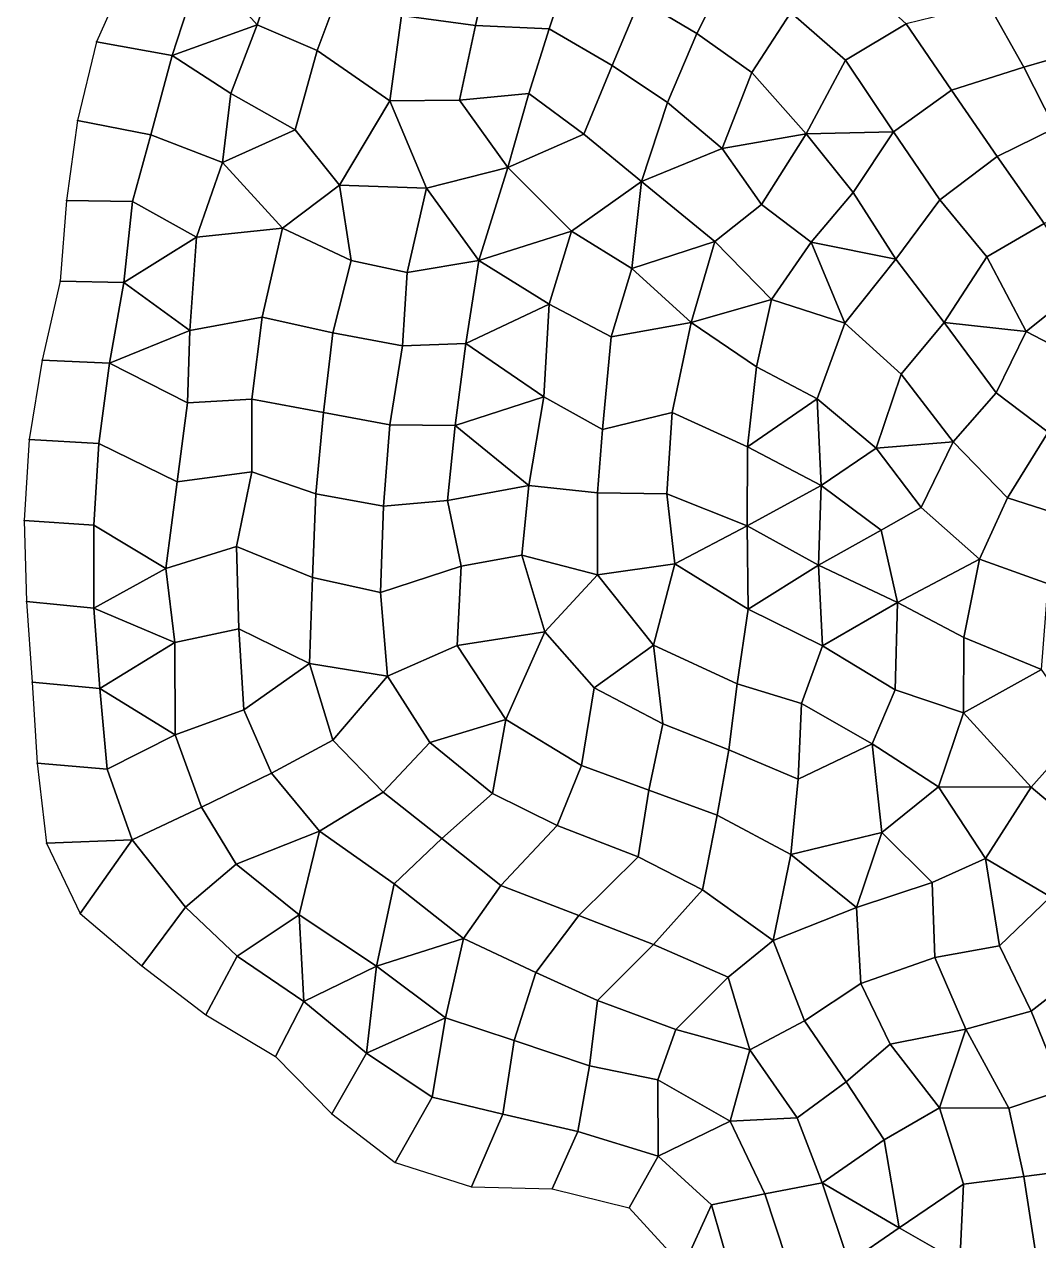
# Model space of a CAD drawing. Extents: x 727294 to 731543, y 8575035 to 8579824.
# Drawn here: x 728667.7 to 728917.9, y 8577333.9 to 8577634.1 of the extents above; entities that cross this region are included whole.
import ezdxf

# ---------------------------------------------------------------- set-up
doc = ezdxf.new("R2010")
doc.units = 0
for name, color, linetype in [('MESH_BOUND', 25, 'CONTINUOUS'), ('MESH_ELEMS', 250, 'CONTINUOUS'), ('MESH_NODES', 18, 'CONTINUOUS')]:
    doc.layers.add(name, color=color, linetype=linetype)

msp = doc.modelspace()

# ---------------------------------------------------------------- linework, layer by layer
at = {"layer": 'MESH_BOUND', "color": 25}
for points in [[(728693.66, 8577648.07, 38.17), (728685.53, 8577629.79, 38.17)], [(728685.53, 8577629.79, 38.17), (728680.86, 8577610.39, 38.17)], [(728680.86, 8577610.39, 38.17), (728678.07, 8577590.63, 38.17)], [(728678.07, 8577590.63, 38.17), (728676.51, 8577570.69, 38.17)], [(728676.51, 8577570.69, 38.17), (728672.12, 8577551.25, 38.17)], [(728672.12, 8577551.25, 38.17), (728668.89, 8577531.63, 38.17)], [(728668.89, 8577531.63, 38.17), (728667.7, 8577511.67, 38.17)], [(728667.7, 8577511.67, 38.17), (728668.26, 8577491.68, 38.17)], [(728668.26, 8577491.68, 38.17), (728669.63, 8577471.74, 38.17)], [(728669.63, 8577471.74, 38.17), (728670.87, 8577451.78, 38.17)], [(728670.87, 8577451.78, 38.17), (728673.14, 8577432.03, 38.17)], [(728673.14, 8577432.03, 38.17), (728681.47, 8577414.65, 38.17)], [(728681.47, 8577414.65, 38.17), (728696.73, 8577401.73, 38.17)], [(728696.73, 8577401.73, 38.17), (728712.51, 8577389.6, 38.17)], [(728712.51, 8577389.6, 38.17), (728729.68, 8577379.34, 38.17)], [(728729.68, 8577379.34, 38.17), (728743.55, 8577365.2, 38.17)], [(728743.55, 8577365.2, 38.17), (728759.17, 8577353.21, 38.17)], [(728759.17, 8577353.21, 38.17), (728777.99, 8577347.16, 38.17)], [(728777.99, 8577347.16, 38.17), (728797.95, 8577346.66, 38.17)], [(728797.95, 8577346.66, 38.17), (728816.94, 8577342.04, 38.17)], [(728816.94, 8577342.04, 38.17), (728830.24, 8577327.45, 38.17)]]:
    msp.add_polyline3d(points, dxfattribs=at)
at = {"layer": 'MESH_ELEMS', "color": 179}
for points in [[(728819.55, 8577640.25, 35.49), (728833.61, 8577631.83, 35.52), (728842.37, 8577649.21, 35.6), (728823.39, 8577660.23, 35.54)], [(728779, 8577633.82, 35.47), (728782.83, 8577650.99, 35.48), (728766.99, 8577654.99, 38.17), (728760.76, 8577636.29, 38.17)], [(728731.56, 8577653.36, 38.17), (728711.56, 8577649.21, 38.17), (728725.12, 8577633.98, 38.17), (728731.56, 8577653.36, 38.17)], [(728725.12, 8577633.98, 38.17), (728739.91, 8577627.62, 38.17), (728746.12, 8577644.16, 38.17), (728731.56, 8577653.36, 38.17)], [(728797.17, 8577632.99, 35.47), (728803.22, 8577651.26, 35.48), (728782.83, 8577650.99, 35.48), (728779, 8577633.82, 35.47)], [(728797.17, 8577632.99, 35.47), (728812.69, 8577623.98, 35.47), (728819.55, 8577640.25, 35.49), (728803.22, 8577651.26, 35.48)], [(728704.2, 8577626.43, 38.17), (728711.56, 8577649.21, 38.17), (728693.66, 8577648.07, 38.17), (728685.53, 8577629.79, 38.17)], [(728711.56, 8577649.21, 38.17), (728704.2, 8577626.43, 38.17), (728725.12, 8577633.98, 38.17), (728711.56, 8577649.21, 38.17)], [(728856.8, 8577637, 35.64), (728842.37, 8577649.21, 35.6), (728833.61, 8577631.83, 35.52), (728847.16, 8577622.24, 35.58)], [(728870.26, 8577625.28, 35.67), (728885.24, 8577634.22, 35.67), (728868.81, 8577649.18, 35.66), (728856.8, 8577637, 35.64)], [(728739.91, 8577627.62, 38.17), (728757.85, 8577615.26, 35.7), (728760.76, 8577636.29, 38.17), (728746.12, 8577644.16, 38.17)], [(728923.09, 8577644.12, 35.6), (728905.47, 8577639.16, 35.66), (728914.3, 8577623.54, 35.64), (728931.33, 8577628.43, 35.52)], [(728833.61, 8577631.83, 35.52), (728819.55, 8577640.25, 35.49), (728812.69, 8577623.98, 35.47), (728826.39, 8577614.79, 35.46)], [(728896.44, 8577617.87, 35.66), (728914.3, 8577623.54, 35.64), (728905.47, 8577639.16, 35.66), (728885.24, 8577634.22, 35.67)], [(728775.06, 8577615.38, 35.46), (728779, 8577633.82, 35.47), (728760.76, 8577636.29, 38.17), (728757.85, 8577615.26, 35.7)], [(728870.26, 8577625.28, 35.67), (728856.8, 8577637, 35.64), (728847.16, 8577622.24, 35.58), (728860.55, 8577607.07, 35.66)], [(728725.12, 8577633.98, 38.17), (728704.2, 8577626.43, 38.17), (728718.62, 8577617.06, 38.17), (728725.12, 8577633.98, 38.17)], [(728739.91, 8577627.62, 38.17), (728725.12, 8577633.98, 38.17), (728718.62, 8577617.06, 38.17), (728734.49, 8577608.07, 38.17)], [(728779, 8577633.82, 35.47), (728775.06, 8577615.38, 35.46), (728792.15, 8577617.02, 35.46), (728797.17, 8577632.99, 35.47)], [(728812.69, 8577623.98, 35.47), (728797.17, 8577632.99, 35.47), (728792.15, 8577617.02, 35.46), (728805.71, 8577606.97, 35.47)], [(728870.26, 8577625.28, 35.67), (728882.16, 8577607.55, 35.66), (728896.44, 8577617.87, 35.66), (728885.24, 8577634.22, 35.67)], [(728698.88, 8577606.83, 38.17), (728704.2, 8577626.43, 38.17), (728685.53, 8577629.79, 38.17), (728680.86, 8577610.39, 38.17)], [(728826.39, 8577614.79, 35.46), (728839.87, 8577603.47, 35.42), (728847.16, 8577622.24, 35.58), (728833.61, 8577631.83, 35.52)], [(728757.85, 8577615.26, 35.7), (728739.91, 8577627.62, 38.17), (728734.49, 8577608.07, 38.17), (728745.43, 8577594.42, 37.2)], [(728921.94, 8577608.5, 35.5), (728942.05, 8577611.85, 35.52), (728931.33, 8577628.43, 35.52), (728914.3, 8577623.54, 35.64)], [(728718.62, 8577617.06, 38.17), (728704.2, 8577626.43, 38.17), (728698.88, 8577606.83, 38.17), (728716.58, 8577599.99, 38.17)], [(728826.39, 8577614.79, 35.46), (728812.69, 8577623.98, 35.47), (728805.71, 8577606.97, 35.47), (728819.97, 8577595.34, 35.47)], [(728860.55, 8577607.07, 35.66), (728882.16, 8577607.55, 35.66), (728870.26, 8577625.28, 35.67), (728860.55, 8577607.07, 35.66)], [(728847.16, 8577622.24, 35.58), (728839.87, 8577603.47, 35.42), (728860.55, 8577607.07, 35.66), (728847.16, 8577622.24, 35.58)], [(728907.69, 8577601.51, 35.47), (728921.94, 8577608.5, 35.5), (728914.3, 8577623.54, 35.64), (728896.44, 8577617.87, 35.66)], [(728907.69, 8577601.51, 35.47), (728896.44, 8577617.87, 35.66), (728882.16, 8577607.55, 35.66), (728893.6, 8577590.76, 35.46)], [(728734.49, 8577608.07, 38.17), (728718.62, 8577617.06, 38.17), (728716.58, 8577599.99, 38.17), (728734.49, 8577608.07, 38.17)], [(728745.43, 8577594.42, 37.2), (728766.95, 8577593.63, 35.44), (728757.85, 8577615.26, 35.7), (728745.43, 8577594.42, 37.2)], [(728775.06, 8577615.38, 35.46), (728757.85, 8577615.26, 35.7), (728766.95, 8577593.63, 35.44), (728787, 8577598.75, 35.46)], [(728775.06, 8577615.38, 35.46), (728787, 8577598.75, 35.46), (728792.15, 8577617.02, 35.46), (728775.06, 8577615.38, 35.46)], [(728792.15, 8577617.02, 35.46), (728787, 8577598.75, 35.46), (728805.71, 8577606.97, 35.47), (728792.15, 8577617.02, 35.46)], [(728826.39, 8577614.79, 35.46), (728819.97, 8577595.34, 35.47), (728839.87, 8577603.47, 35.42), (728826.39, 8577614.79, 35.46)], [(728694.4, 8577590.36, 38.17), (728698.88, 8577606.83, 38.17), (728680.86, 8577610.39, 38.17), (728678.07, 8577590.63, 38.17)], [(728716.58, 8577599.99, 38.17), (728698.88, 8577606.83, 38.17), (728694.4, 8577590.36, 38.17), (728710.17, 8577581.61, 38.17)], [(728731.43, 8577583.76, 38.17), (728745.43, 8577594.42, 37.2), (728734.49, 8577608.07, 38.17), (728716.58, 8577599.99, 38.17)], [(728802.72, 8577583.03, 35.47), (728819.97, 8577595.34, 35.47), (728805.71, 8577606.97, 35.47), (728787, 8577598.75, 35.46)], [(728839.87, 8577603.47, 35.42), (728849.56, 8577589.62, 35.51), (728860.55, 8577607.07, 35.66), (728839.87, 8577603.47, 35.42)], [(728849.56, 8577589.62, 35.51), (728861.8, 8577580.32, 35.57), (728872.18, 8577592.63, 35.63), (728860.55, 8577607.07, 35.66)], [(728882.16, 8577607.55, 35.66), (728860.55, 8577607.07, 35.66), (728872.18, 8577592.63, 35.63), (728882.16, 8577607.55, 35.66)], [(728893.6, 8577590.76, 35.46), (728882.16, 8577607.55, 35.66), (728872.18, 8577592.63, 35.63), (728882.74, 8577576.15, 35.38)], [(728919.28, 8577584.94, 35.47), (728933.39, 8577591.5, 35.47), (728921.94, 8577608.5, 35.5), (728907.69, 8577601.51, 35.47)], [(728838.02, 8577580.49, 35.47), (728849.56, 8577589.62, 35.51), (728839.87, 8577603.47, 35.42), (728819.97, 8577595.34, 35.47)], [(728710.17, 8577581.61, 38.17), (728731.43, 8577583.76, 38.17), (728716.58, 8577599.99, 38.17), (728710.17, 8577581.61, 38.17)], [(728893.6, 8577590.76, 35.46), (728905.19, 8577576.69, 35.37), (728919.28, 8577584.94, 35.47), (728907.69, 8577601.51, 35.47)], [(728779.83, 8577575.83, 35.42), (728787, 8577598.75, 35.46), (728766.95, 8577593.63, 35.44), (728779.83, 8577575.83, 35.42)], [(728787, 8577598.75, 35.46), (728779.83, 8577575.83, 35.42), (728802.72, 8577583.03, 35.47), (728787, 8577598.75, 35.46)], [(728748.32, 8577575.8, 35.41), (728745.43, 8577594.42, 37.2), (728731.43, 8577583.76, 38.17), (728748.32, 8577575.8, 35.41)], [(728748.32, 8577575.8, 35.41), (728762.19, 8577572.82, 35.39), (728766.95, 8577593.63, 35.44), (728745.43, 8577594.42, 37.2)], [(728779.83, 8577575.83, 35.42), (728766.95, 8577593.63, 35.44), (728762.19, 8577572.82, 35.39), (728779.83, 8577575.83, 35.42)], [(728802.72, 8577583.03, 35.47), (728817.58, 8577573.84, 35.45), (728819.97, 8577595.34, 35.47), (728802.72, 8577583.03, 35.47)], [(728817.58, 8577573.84, 35.45), (728838.02, 8577580.49, 35.47), (728819.97, 8577595.34, 35.47), (728817.58, 8577573.84, 35.45)], [(728692.23, 8577570.4, 38.17), (728694.4, 8577590.36, 38.17), (728678.07, 8577590.63, 38.17), (728676.51, 8577570.69, 38.17)], [(728882.74, 8577576.15, 35.38), (728872.18, 8577592.63, 35.63), (728861.8, 8577580.32, 35.57), (728882.74, 8577576.15, 35.38)], [(728882.74, 8577576.15, 35.38), (728894.63, 8577560.48, 35.24), (728905.19, 8577576.69, 35.37), (728893.6, 8577590.76, 35.46)], [(728692.23, 8577570.4, 38.17), (728710.17, 8577581.61, 38.17), (728694.4, 8577590.36, 38.17), (728692.23, 8577570.4, 38.17)], [(728849.56, 8577589.62, 35.51), (728838.02, 8577580.49, 35.47), (728852, 8577566.22, 35.49), (728861.8, 8577580.32, 35.57)], [(728928.94, 8577569.56, 35.37), (728919.28, 8577584.94, 35.47), (728905.19, 8577576.69, 35.37), (728914.89, 8577558.29, 35.18)], [(728710.17, 8577581.61, 38.17), (728692.23, 8577570.4, 38.17), (728708.57, 8577558.55, 38.17), (728710.17, 8577581.61, 38.17)], [(728726.36, 8577561.81, 38.17), (728731.43, 8577583.76, 38.17), (728710.17, 8577581.61, 38.17), (728708.57, 8577558.55, 38.17)], [(728726.36, 8577561.81, 38.17), (728743.81, 8577557.93, 35.33), (728748.32, 8577575.8, 35.41), (728731.43, 8577583.76, 38.17)], [(728779.83, 8577575.83, 35.42), (728797.2, 8577565.02, 35.38), (728802.72, 8577583.03, 35.47), (728779.83, 8577575.83, 35.42)], [(728797.2, 8577565.02, 35.38), (728812.47, 8577556.94, 35.37), (728817.58, 8577573.84, 35.45), (728802.72, 8577583.03, 35.47)], [(728817.58, 8577573.84, 35.45), (728832.2, 8577560.53, 35.42), (728838.02, 8577580.49, 35.47), (728817.58, 8577573.84, 35.45)], [(728832.2, 8577560.53, 35.42), (728852, 8577566.22, 35.49), (728838.02, 8577580.49, 35.47), (728832.2, 8577560.53, 35.42)], [(728870.12, 8577560.33, 35.28), (728861.8, 8577580.32, 35.57), (728852, 8577566.22, 35.49), (728870.12, 8577560.33, 35.28)], [(728882.74, 8577576.15, 35.38), (728861.8, 8577580.32, 35.57), (728870.12, 8577560.33, 35.28), (728882.74, 8577576.15, 35.38)], [(728762.19, 8577572.82, 35.39), (728748.32, 8577575.8, 35.41), (728743.81, 8577557.93, 35.33), (728761.02, 8577554.79, 35.33)], [(728776.61, 8577555.33, 35.33), (728779.83, 8577575.83, 35.42), (728762.19, 8577572.82, 35.39), (728761.02, 8577554.79, 35.33)], [(728776.61, 8577555.33, 35.33), (728797.2, 8577565.02, 35.38), (728779.83, 8577575.83, 35.42), (728776.61, 8577555.33, 35.33)], [(728894.63, 8577560.48, 35.24), (728882.74, 8577576.15, 35.38), (728870.12, 8577560.33, 35.28), (728884.02, 8577547.75, 35.16)], [(728894.63, 8577560.48, 35.24), (728914.89, 8577558.29, 35.18), (728905.19, 8577576.69, 35.37), (728894.63, 8577560.48, 35.24)], [(728812.47, 8577556.94, 35.37), (728832.2, 8577560.53, 35.42), (728817.58, 8577573.84, 35.45), (728812.47, 8577556.94, 35.37)], [(728688.73, 8577550.49, 38.17), (728692.23, 8577570.4, 38.17), (728676.51, 8577570.69, 38.17), (728672.12, 8577551.25, 38.17)], [(728688.73, 8577550.49, 38.17), (728708.57, 8577558.55, 38.17), (728692.23, 8577570.4, 38.17), (728688.73, 8577550.49, 38.17)], [(728928.94, 8577569.56, 35.37), (728914.89, 8577558.29, 35.18), (728932.18, 8577549.25, 35.11), (728928.94, 8577569.56, 35.37)], [(728776.61, 8577555.33, 35.33), (728795.87, 8577542.16, 35.27), (728797.2, 8577565.02, 35.38), (728776.61, 8577555.33, 35.33)], [(728795.87, 8577542.16, 35.27), (728810.34, 8577534.09, 35.28), (728812.47, 8577556.94, 35.37), (728797.2, 8577565.02, 35.38)], [(728832.2, 8577560.53, 35.42), (728848.36, 8577549.53, 35.4), (728852, 8577566.22, 35.49), (728832.2, 8577560.53, 35.42)], [(728848.36, 8577549.53, 35.4), (728863.32, 8577541.69, 35.14), (728870.12, 8577560.33, 35.28), (728852, 8577566.22, 35.49)], [(728723.82, 8577541.59, 38.17), (728726.36, 8577561.81, 38.17), (728708.57, 8577558.55, 38.17), (728707.92, 8577540.7, 38.17)], [(728723.82, 8577541.59, 38.17), (728741.52, 8577538.29, 35.3), (728743.81, 8577557.93, 35.33), (728726.36, 8577561.81, 38.17)], [(728708.57, 8577558.55, 38.17), (728688.73, 8577550.49, 38.17), (728707.92, 8577540.7, 38.17), (728708.57, 8577558.55, 38.17)], [(728761.02, 8577554.79, 35.33), (728743.81, 8577557.93, 35.33), (728741.52, 8577538.29, 35.3), (728757.85, 8577535.28, 35.29)], [(728812.47, 8577556.94, 35.37), (728810.34, 8577534.09, 35.28), (728827.49, 8577538.27, 35.3), (728832.2, 8577560.53, 35.42)], [(728827.49, 8577538.27, 35.3), (728846.1, 8577529.85, 35.16), (728848.36, 8577549.53, 35.4), (728832.2, 8577560.53, 35.42)], [(728863.32, 8577541.69, 35.14), (728877.83, 8577529.46, 35.07), (728884.02, 8577547.75, 35.16), (728870.12, 8577560.33, 35.28)], [(728884.02, 8577547.75, 35.16), (728896.84, 8577531.03, 35.06), (728907.47, 8577543.13, 35.09), (728894.63, 8577560.48, 35.24)], [(728907.47, 8577543.13, 35.09), (728914.89, 8577558.29, 35.18), (728894.63, 8577560.48, 35.24), (728907.47, 8577543.13, 35.09)], [(728907.47, 8577543.13, 35.09), (728920.31, 8577533.47, 35.04), (728932.18, 8577549.25, 35.11), (728914.89, 8577558.29, 35.18)], [(728774.03, 8577535.05, 35.28), (728776.61, 8577555.33, 35.33), (728761.02, 8577554.79, 35.33), (728757.85, 8577535.28, 35.29)], [(728795.87, 8577542.16, 35.27), (728776.61, 8577555.33, 35.33), (728774.03, 8577535.05, 35.28), (728795.87, 8577542.16, 35.27)], [(728686.11, 8577530.67, 38.17), (728688.73, 8577550.49, 38.17), (728672.12, 8577551.25, 38.17), (728668.89, 8577531.63, 38.17)], [(728707.92, 8577540.7, 38.17), (728688.73, 8577550.49, 38.17), (728686.11, 8577530.67, 38.17), (728705.39, 8577521.22, 38.17)], [(728848.36, 8577549.53, 35.4), (728846.1, 8577529.85, 35.16), (728863.32, 8577541.69, 35.14), (728848.36, 8577549.53, 35.4)], [(728896.84, 8577531.03, 35.06), (728884.02, 8577547.75, 35.16), (728877.83, 8577529.46, 35.07), (728896.84, 8577531.03, 35.06)], [(728896.84, 8577531.03, 35.06), (728910.26, 8577517.23, 35.06), (728920.31, 8577533.47, 35.04), (728907.47, 8577543.13, 35.09)], [(728707.92, 8577540.7, 38.17), (728705.39, 8577521.22, 38.17), (728723.83, 8577523.64, 38.17), (728723.82, 8577541.59, 38.17)], [(728723.83, 8577523.64, 38.17), (728739.62, 8577518.21, 35.33), (728741.52, 8577538.29, 35.3), (728723.82, 8577541.59, 38.17)], [(728774.03, 8577535.05, 35.28), (728792.13, 8577520.27, 35.27), (728795.87, 8577542.16, 35.27), (728774.03, 8577535.05, 35.28)], [(728792.13, 8577520.27, 35.27), (728809.08, 8577518.44, 35.28), (728810.34, 8577534.09, 35.28), (728795.87, 8577542.16, 35.27)], [(728864.32, 8577520.32, 35.04), (728863.32, 8577541.69, 35.14), (728846.1, 8577529.85, 35.16), (728864.32, 8577520.32, 35.04)], [(728863.32, 8577541.69, 35.14), (728864.32, 8577520.32, 35.04), (728877.83, 8577529.46, 35.07), (728863.32, 8577541.69, 35.14)], [(728739.62, 8577518.21, 35.33), (728756.35, 8577515.22, 35.31), (728757.85, 8577535.28, 35.29), (728741.52, 8577538.29, 35.3)], [(728826.19, 8577518.22, 35.18), (728827.49, 8577538.27, 35.3), (728810.34, 8577534.09, 35.28), (728809.08, 8577518.44, 35.28)], [(728826.19, 8577518.22, 35.18), (728846, 8577510.29, 35.03), (728846.1, 8577529.85, 35.16), (728827.49, 8577538.27, 35.3)], [(728772.11, 8577516.55, 35.3), (728774.03, 8577535.05, 35.28), (728757.85, 8577535.28, 35.29), (728756.35, 8577515.22, 35.31)], [(728774.03, 8577535.05, 35.28), (728772.11, 8577516.55, 35.3), (728792.13, 8577520.27, 35.27), (728774.03, 8577535.05, 35.28)], [(728667.7, 8577511.67, 38.17), (728684.88, 8577510.45, 38.17), (728686.11, 8577530.67, 38.17), (728668.89, 8577531.63, 38.17)], [(728684.88, 8577510.45, 38.17), (728702.6, 8577499.83, 38.17), (728705.39, 8577521.22, 38.17), (728686.11, 8577530.67, 38.17)], [(728896.84, 8577531.03, 35.06), (728877.83, 8577529.46, 35.07), (728888.95, 8577514.83, 35.05), (728896.84, 8577531.03, 35.06)], [(728888.95, 8577514.83, 35.05), (728903.31, 8577502.12, 35.05), (728910.26, 8577517.23, 35.06), (728896.84, 8577531.03, 35.06)], [(728920.31, 8577533.47, 35.04), (728910.26, 8577517.23, 35.06), (728929.99, 8577510.9, 35.05), (728920.31, 8577533.47, 35.04)], [(728846.1, 8577529.85, 35.16), (728846, 8577510.29, 35.03), (728864.32, 8577520.32, 35.04), (728846.1, 8577529.85, 35.16)], [(728877.83, 8577529.46, 35.07), (728864.32, 8577520.32, 35.04), (728879.1, 8577509.22, 35.05), (728888.95, 8577514.83, 35.05)], [(728720.08, 8577505.2, 38.17), (728723.83, 8577523.64, 38.17), (728705.39, 8577521.22, 38.17), (728702.6, 8577499.83, 38.17)], [(728720.08, 8577505.2, 38.17), (728738.77, 8577497.59, 35.35), (728739.62, 8577518.21, 35.33), (728723.83, 8577523.64, 38.17)], [(728790.44, 8577503.11, 35.37), (728792.13, 8577520.27, 35.27), (728772.11, 8577516.55, 35.3), (728775.47, 8577500.33, 35.35)], [(728809.08, 8577518.44, 35.28), (728792.13, 8577520.27, 35.27), (728790.44, 8577503.11, 35.37), (728809.14, 8577498.2, 35.17)], [(728846, 8577510.29, 35.03), (728863.62, 8577500.63, 35.01), (728864.32, 8577520.32, 35.04), (728846, 8577510.29, 35.03)], [(728863.62, 8577500.63, 35.01), (728879.1, 8577509.22, 35.05), (728864.32, 8577520.32, 35.04), (728863.62, 8577500.63, 35.01)], [(728756.35, 8577515.22, 35.31), (728739.62, 8577518.21, 35.33), (728738.77, 8577497.59, 35.35), (728755.55, 8577493.91, 35.36)], [(728775.47, 8577500.33, 35.35), (728772.11, 8577516.55, 35.3), (728756.35, 8577515.22, 35.31), (728755.55, 8577493.91, 35.36)], [(728828.22, 8577500.91, 35.02), (728826.19, 8577518.22, 35.18), (728809.08, 8577518.44, 35.28), (728809.14, 8577498.2, 35.17)], [(728846, 8577510.29, 35.03), (728826.19, 8577518.22, 35.18), (728828.22, 8577500.91, 35.02), (728846, 8577510.29, 35.03)], [(728920.31, 8577495.97, 35.08), (728929.99, 8577510.9, 35.05), (728910.26, 8577517.23, 35.06), (728903.31, 8577502.12, 35.05)], [(728879.1, 8577509.22, 35.05), (728883.15, 8577491.38, 35.04), (728903.31, 8577502.12, 35.05), (728888.95, 8577514.83, 35.05)], [(728684.88, 8577510.45, 38.17), (728667.7, 8577511.67, 38.17), (728668.26, 8577491.68, 38.17), (728684.84, 8577490.01, 38.17)], [(728684.88, 8577510.45, 38.17), (728684.84, 8577490.01, 38.17), (728702.6, 8577499.83, 38.17), (728684.88, 8577510.45, 38.17)], [(728846.27, 8577489.75, 35.02), (728846, 8577510.29, 35.03), (728828.22, 8577500.91, 35.02), (728846.27, 8577489.75, 35.02)], [(728846, 8577510.29, 35.03), (728846.27, 8577489.75, 35.02), (728863.62, 8577500.63, 35.01), (728846, 8577510.29, 35.03)], [(728879.1, 8577509.22, 35.05), (728863.62, 8577500.63, 35.01), (728883.15, 8577491.38, 35.04), (728879.1, 8577509.22, 35.05)], [(728720.59, 8577484.91, 38.17), (728720.08, 8577505.2, 38.17), (728702.6, 8577499.83, 38.17), (728704.81, 8577481.51, 38.17)], [(728738.77, 8577497.59, 35.35), (728720.08, 8577505.2, 38.17), (728720.59, 8577484.91, 38.17), (728738.05, 8577476.34, 35.38)], [(728796.13, 8577484.16, 35.26), (728790.44, 8577503.11, 35.37), (728775.47, 8577500.33, 35.35), (728774.49, 8577480.77, 35.37)], [(728809.14, 8577498.2, 35.17), (728790.44, 8577503.11, 35.37), (728796.13, 8577484.16, 35.26), (728809.14, 8577498.2, 35.17)], [(728809.14, 8577498.2, 35.17), (728822.94, 8577480.9, 35), (728828.22, 8577500.91, 35.02), (728809.14, 8577498.2, 35.17)], [(728846.27, 8577489.75, 35.02), (728828.22, 8577500.91, 35.02), (728822.94, 8577480.9, 35), (728843.59, 8577471.36, 34.99)], [(728846.27, 8577489.75, 35.02), (728864.58, 8577480.67, 35), (728863.62, 8577500.63, 35.01), (728846.27, 8577489.75, 35.02)], [(728864.58, 8577480.67, 35), (728883.15, 8577491.38, 35.04), (728863.62, 8577500.63, 35.01), (728864.58, 8577480.67, 35)], [(728903.31, 8577502.12, 35.05), (728883.15, 8577491.38, 35.04), (728899.49, 8577482.73, 35), (728903.31, 8577502.12, 35.05)], [(728920.31, 8577495.97, 35.08), (728903.31, 8577502.12, 35.05), (728899.49, 8577482.73, 35), (728918.62, 8577474.83, 34.97)], [(728684.84, 8577490.01, 38.17), (728704.81, 8577481.51, 38.17), (728702.6, 8577499.83, 38.17), (728684.84, 8577490.01, 38.17)], [(728755.55, 8577493.91, 35.36), (728738.77, 8577497.59, 35.35), (728738.05, 8577476.34, 35.38), (728757.3, 8577473.23, 35.38)], [(728774.49, 8577480.77, 35.37), (728775.47, 8577500.33, 35.35), (728755.55, 8577493.91, 35.36), (728757.3, 8577473.23, 35.38)], [(728808.3, 8577470.33, 35.28), (728822.94, 8577480.9, 35), (728809.14, 8577498.2, 35.17), (728796.13, 8577484.16, 35.26)], [(728684.84, 8577490.01, 38.17), (728668.26, 8577491.68, 38.17), (728669.63, 8577471.74, 38.17), (728686.32, 8577470.17, 38.17)], [(728704.81, 8577481.51, 38.17), (728684.84, 8577490.01, 38.17), (728686.32, 8577470.17, 38.17), (728704.81, 8577481.51, 38.17)], [(728864.58, 8577480.67, 35), (728846.27, 8577489.75, 35.02), (728843.59, 8577471.36, 34.99), (728859.43, 8577466.5, 35.02)], [(728864.58, 8577480.67, 35), (728882.55, 8577469.84, 35.1), (728883.15, 8577491.38, 35.04), (728864.58, 8577480.67, 35)], [(728899.49, 8577482.73, 35), (728883.15, 8577491.38, 35.04), (728882.55, 8577469.84, 35.1), (728899.4, 8577464.14, 35.08)], [(728721.83, 8577464.94, 38.17), (728720.59, 8577484.91, 38.17), (728704.81, 8577481.51, 38.17), (728704.94, 8577458.78, 38.17)], [(728720.59, 8577484.91, 38.17), (728721.83, 8577464.94, 38.17), (728738.05, 8577476.34, 35.38), (728720.59, 8577484.91, 38.17)], [(728786.46, 8577462.55, 35.41), (728796.13, 8577484.16, 35.26), (728774.49, 8577480.77, 35.37), (728786.46, 8577462.55, 35.41)], [(728786.46, 8577462.55, 35.41), (728805.18, 8577451.2, 35.41), (728808.3, 8577470.33, 35.28), (728796.13, 8577484.16, 35.26)], [(728899.49, 8577482.73, 35), (728899.4, 8577464.14, 35.08), (728918.62, 8577474.83, 34.97), (728899.49, 8577482.73, 35)], [(728704.81, 8577481.51, 38.17), (728686.32, 8577470.17, 38.17), (728704.94, 8577458.78, 38.17), (728704.81, 8577481.51, 38.17)], [(728767.76, 8577456.85, 35.41), (728786.46, 8577462.55, 35.41), (728774.49, 8577480.77, 35.37), (728757.3, 8577473.23, 35.38)], [(728825.2, 8577461.46, 35.08), (728822.94, 8577480.9, 35), (728808.3, 8577470.33, 35.28), (728825.2, 8577461.46, 35.08)], [(728825.2, 8577461.46, 35.08), (728841.49, 8577455.08, 35.01), (728843.59, 8577471.36, 34.99), (728822.94, 8577480.9, 35)], [(728859.43, 8577466.5, 35.02), (728876.85, 8577456.48, 35.07), (728882.55, 8577469.84, 35.1), (728864.58, 8577480.67, 35)], [(728721.83, 8577464.94, 38.17), (728728.7, 8577449.29, 38.17), (728743.82, 8577457.46, 35.4), (728738.05, 8577476.34, 35.38)], [(728738.05, 8577476.34, 35.38), (728743.82, 8577457.46, 35.4), (728757.3, 8577473.23, 35.38), (728738.05, 8577476.34, 35.38)], [(728916.08, 8577445.79, 35.16), (728928.87, 8577460.14, 35.03), (728918.62, 8577474.83, 34.97), (728899.4, 8577464.14, 35.08)], [(728686.32, 8577470.17, 38.17), (728669.63, 8577471.74, 38.17), (728670.87, 8577451.78, 38.17), (728688.11, 8577450.29, 38.17)], [(728743.82, 8577457.46, 35.4), (728756.26, 8577444.62, 35.41), (728767.76, 8577456.85, 35.41), (728757.3, 8577473.23, 35.38)], [(728841.49, 8577455.08, 35.01), (728858.63, 8577447.84, 35.11), (728859.43, 8577466.5, 35.02), (728843.59, 8577471.36, 34.99)], [(728686.32, 8577470.17, 38.17), (728688.11, 8577450.29, 38.17), (728704.94, 8577458.78, 38.17), (728686.32, 8577470.17, 38.17)], [(728805.18, 8577451.2, 35.41), (728821.73, 8577445.1, 35.43), (728825.2, 8577461.46, 35.08), (728808.3, 8577470.33, 35.28)], [(728899.4, 8577464.14, 35.08), (728882.55, 8577469.84, 35.1), (728876.85, 8577456.48, 35.07), (728893.27, 8577445.87, 35.27)], [(728704.94, 8577458.78, 38.17), (728711.41, 8577440.85, 38.17), (728728.7, 8577449.29, 38.17), (728721.83, 8577464.94, 38.17)], [(728876.85, 8577456.48, 35.07), (728859.43, 8577466.5, 35.02), (728858.63, 8577447.84, 35.11), (728876.85, 8577456.48, 35.07)], [(728786.46, 8577462.55, 35.41), (728767.76, 8577456.85, 35.41), (728783.22, 8577444.23, 35.4), (728786.46, 8577462.55, 35.41)], [(728805.18, 8577451.2, 35.41), (728786.46, 8577462.55, 35.41), (728783.22, 8577444.23, 35.4), (728799.17, 8577436.38, 35.44)], [(728893.27, 8577445.87, 35.27), (728916.08, 8577445.79, 35.16), (728899.4, 8577464.14, 35.08), (728893.27, 8577445.87, 35.27)], [(728688.11, 8577450.29, 38.17), (728694.32, 8577432.81, 38.17), (728711.41, 8577440.85, 38.17), (728704.94, 8577458.78, 38.17)], [(728821.73, 8577445.1, 35.43), (728838.65, 8577438.93, 35.31), (728841.49, 8577455.08, 35.01), (728825.2, 8577461.46, 35.08)], [(728928.87, 8577460.14, 35.03), (728916.08, 8577445.79, 35.16), (728929.64, 8577434.36, 35.23), (728944.52, 8577445.1, 35.15)], [(728740.55, 8577434.93, 37.92), (728756.26, 8577444.62, 35.41), (728743.82, 8577457.46, 35.4), (728728.7, 8577449.29, 38.17)], [(728770.69, 8577433.12, 35.41), (728783.22, 8577444.23, 35.4), (728767.76, 8577456.85, 35.41), (728756.26, 8577444.62, 35.41)], [(728879.23, 8577434.63, 35.15), (728876.85, 8577456.48, 35.07), (728858.63, 8577447.84, 35.11), (728856.77, 8577429.22, 35.17)], [(728876.85, 8577456.48, 35.07), (728879.23, 8577434.63, 35.15), (728893.27, 8577445.87, 35.27), (728876.85, 8577456.48, 35.07)], [(728858.63, 8577447.84, 35.11), (728841.49, 8577455.08, 35.01), (728838.65, 8577438.93, 35.31), (728856.77, 8577429.22, 35.17)], [(728688.11, 8577450.29, 38.17), (728670.87, 8577451.78, 38.17), (728673.14, 8577432.03, 38.17), (728694.32, 8577432.81, 38.17)], [(728799.17, 8577436.38, 35.44), (728819.1, 8577428.59, 35.38), (728821.73, 8577445.1, 35.43), (728805.18, 8577451.2, 35.41)], [(728719.93, 8577426.81, 38.17), (728740.55, 8577434.93, 37.92), (728728.7, 8577449.29, 38.17), (728711.41, 8577440.85, 38.17)], [(728756.26, 8577444.62, 35.41), (728740.55, 8577434.93, 37.92), (728758.92, 8577421.94, 35.41), (728770.69, 8577433.12, 35.41)], [(728785.27, 8577421.58, 35.41), (728799.17, 8577436.38, 35.44), (728783.22, 8577444.23, 35.4), (728770.69, 8577433.12, 35.41)], [(728838.65, 8577438.93, 35.31), (728821.73, 8577445.1, 35.43), (728819.1, 8577428.59, 35.38), (728834.99, 8577420.47, 35.22)], [(728891.67, 8577422.27, 35.16), (728904.8, 8577428.26, 35.16), (728893.27, 8577445.87, 35.27), (728879.23, 8577434.63, 35.15)], [(728916.08, 8577445.79, 35.16), (728893.27, 8577445.87, 35.27), (728904.8, 8577428.26, 35.16), (728916.08, 8577445.79, 35.16)], [(728904.8, 8577428.26, 35.16), (728920.89, 8577418.74, 35.27), (728929.64, 8577434.36, 35.23), (728916.08, 8577445.79, 35.16)], [(728707.44, 8577416.21, 38.17), (728719.93, 8577426.81, 38.17), (728711.41, 8577440.85, 38.17), (728694.32, 8577432.81, 38.17)], [(728834.99, 8577420.47, 35.22), (728852.41, 8577408.01, 35.13), (728856.77, 8577429.22, 35.17), (728838.65, 8577438.93, 35.31)], [(728719.93, 8577426.81, 38.17), (728735.48, 8577414.29, 38.17), (728740.55, 8577434.93, 37.92), (728719.93, 8577426.81, 38.17)], [(728735.48, 8577414.29, 38.17), (728754.62, 8577401.66, 38.17), (728758.92, 8577421.94, 35.41), (728740.55, 8577434.93, 37.92)], [(728804.54, 8577414.16, 35.34), (728819.1, 8577428.59, 35.38), (728799.17, 8577436.38, 35.44), (728785.27, 8577421.58, 35.41)], [(728856.77, 8577429.22, 35.17), (728872.99, 8577416.09, 35.17), (728879.23, 8577434.63, 35.15), (728856.77, 8577429.22, 35.17)], [(728872.99, 8577416.09, 35.17), (728891.67, 8577422.27, 35.16), (728879.23, 8577434.63, 35.15), (728872.99, 8577416.09, 35.17)], [(728681.47, 8577414.65, 38.17), (728694.32, 8577432.81, 38.17), (728673.14, 8577432.03, 38.17), (728681.47, 8577414.65, 38.17)], [(728707.44, 8577416.21, 38.17), (728694.32, 8577432.81, 38.17), (728681.47, 8577414.65, 38.17), (728696.73, 8577401.73, 38.17)], [(728776.04, 8577408.48, 35.39), (728785.27, 8577421.58, 35.41), (728770.69, 8577433.12, 35.41), (728758.92, 8577421.94, 35.41)], [(728822.95, 8577407.03, 35.2), (728834.99, 8577420.47, 35.22), (728819.1, 8577428.59, 35.38), (728804.54, 8577414.16, 35.34)], [(728872.99, 8577416.09, 35.17), (728856.77, 8577429.22, 35.17), (728852.41, 8577408.01, 35.13), (728872.99, 8577416.09, 35.17)], [(728720.24, 8577404.15, 38.17), (728735.48, 8577414.29, 38.17), (728719.93, 8577426.81, 38.17), (728707.44, 8577416.21, 38.17)], [(728908.27, 8577406.69, 35.23), (728904.8, 8577428.26, 35.16), (728891.67, 8577422.27, 35.16), (728892.33, 8577403.82, 35.15)], [(728908.27, 8577406.69, 35.23), (728920.89, 8577418.74, 35.27), (728904.8, 8577428.26, 35.16), (728908.27, 8577406.69, 35.23)], [(728754.62, 8577401.66, 38.17), (728776.04, 8577408.48, 35.39), (728758.92, 8577421.94, 35.41), (728754.62, 8577401.66, 38.17)], [(728793.91, 8577400.11, 35.33), (728804.54, 8577414.16, 35.34), (728785.27, 8577421.58, 35.41), (728776.04, 8577408.48, 35.39)], [(728841.33, 8577398.94, 35.17), (728852.41, 8577408.01, 35.13), (728834.99, 8577420.47, 35.22), (728822.95, 8577407.03, 35.2)], [(728872.99, 8577416.09, 35.17), (728874.04, 8577397.33, 35.08), (728892.33, 8577403.82, 35.15), (728891.67, 8577422.27, 35.16)], [(728929.82, 8577401.25, 35.19), (728920.89, 8577418.74, 35.27), (728908.27, 8577406.69, 35.23), (728916.06, 8577390.58, 35.2)], [(728696.73, 8577401.73, 38.17), (728712.51, 8577389.6, 38.17), (728720.24, 8577404.15, 38.17), (728707.44, 8577416.21, 38.17)], [(728736.64, 8577392.92, 38.17), (728735.48, 8577414.29, 38.17), (728720.24, 8577404.15, 38.17), (728736.64, 8577392.92, 38.17)], [(728754.62, 8577401.66, 38.17), (728735.48, 8577414.29, 38.17), (728736.64, 8577392.92, 38.17), (728754.62, 8577401.66, 38.17)], [(728809.08, 8577393.19, 35.29), (728822.95, 8577407.03, 35.2), (728804.54, 8577414.16, 35.34), (728793.91, 8577400.11, 35.33)], [(728874.04, 8577397.33, 35.08), (728872.99, 8577416.09, 35.17), (728852.41, 8577408.01, 35.13), (728860.2, 8577388.16, 35.14)], [(728754.62, 8577401.66, 38.17), (728771.62, 8577388.93, 38.15), (728776.04, 8577408.48, 35.39), (728754.62, 8577401.66, 38.17)], [(728771.62, 8577388.93, 38.15), (728788.52, 8577383.31, 35.5), (728793.91, 8577400.11, 35.33), (728776.04, 8577408.48, 35.39)], [(728860.2, 8577388.16, 35.14), (728852.41, 8577408.01, 35.13), (728841.33, 8577398.94, 35.17), (728846.68, 8577380.99, 35.09)], [(728828.45, 8577386.04, 35.18), (728841.33, 8577398.94, 35.17), (728822.95, 8577407.03, 35.2), (728809.08, 8577393.19, 35.29)], [(728908.27, 8577406.69, 35.23), (728892.33, 8577403.82, 35.15), (728899.96, 8577386.09, 35.21), (728916.06, 8577390.58, 35.2)], [(728712.51, 8577389.6, 38.17), (728729.68, 8577379.34, 38.17), (728736.64, 8577392.92, 38.17), (728720.24, 8577404.15, 38.17)], [(728752.12, 8577380.21, 38.17), (728754.62, 8577401.66, 38.17), (728736.64, 8577392.92, 38.17), (728752.12, 8577380.21, 38.17)], [(728754.62, 8577401.66, 38.17), (728752.12, 8577380.21, 38.17), (728771.62, 8577388.93, 38.15), (728754.62, 8577401.66, 38.17)], [(728881.31, 8577382.36, 35.21), (728899.96, 8577386.09, 35.21), (728892.33, 8577403.82, 35.15), (728874.04, 8577397.33, 35.08)], [(728788.52, 8577383.31, 35.5), (728807.15, 8577377.02, 35.26), (728809.08, 8577393.19, 35.29), (728793.91, 8577400.11, 35.33)], [(728841.33, 8577398.94, 35.17), (728828.45, 8577386.04, 35.18), (728846.68, 8577380.99, 35.09), (728841.33, 8577398.94, 35.17)], [(728916.06, 8577390.58, 35.2), (728923.97, 8577371.16, 35.12), (728938.55, 8577382.96, 35.09), (728929.82, 8577401.25, 35.19)], [(728860.2, 8577388.16, 35.14), (728870.48, 8577373.08, 35.23), (728881.31, 8577382.36, 35.21), (728874.04, 8577397.33, 35.08)], [(728752.12, 8577380.21, 38.17), (728736.64, 8577392.92, 38.17), (728729.68, 8577379.34, 38.17), (728743.55, 8577365.2, 38.17)], [(728828.45, 8577386.04, 35.18), (728809.08, 8577393.19, 35.29), (728807.15, 8577377.02, 35.26), (728824.02, 8577373.58, 35.17)], [(728910.61, 8577366.57, 35.21), (728923.97, 8577371.16, 35.12), (728916.06, 8577390.58, 35.2), (728899.96, 8577386.09, 35.21)], [(728771.62, 8577388.93, 38.15), (728752.12, 8577380.21, 38.17), (728768.33, 8577369.31, 38.17), (728771.62, 8577388.93, 38.15)], [(728768.33, 8577369.31, 38.17), (728785.75, 8577365.11, 38.17), (728788.52, 8577383.31, 35.5), (728771.62, 8577388.93, 38.15)], [(728858.4, 8577364.2, 35.19), (728870.48, 8577373.08, 35.23), (728860.2, 8577388.16, 35.14), (728846.68, 8577380.99, 35.09)], [(728824.02, 8577373.58, 35.17), (728841.85, 8577363.41, 35.2), (728846.68, 8577380.99, 35.09), (728828.45, 8577386.04, 35.18)], [(728893.45, 8577366.71, 35.24), (728899.96, 8577386.09, 35.21), (728881.31, 8577382.36, 35.21), (728893.45, 8577366.71, 35.24)], [(728899.96, 8577386.09, 35.21), (728893.45, 8577366.71, 35.24), (728910.61, 8577366.57, 35.21), (728899.96, 8577386.09, 35.21)], [(728785.75, 8577365.11, 38.17), (728804.23, 8577360.84, 38.17), (728807.15, 8577377.02, 35.26), (728788.52, 8577383.31, 35.5)], [(728846.68, 8577380.99, 35.09), (728841.85, 8577363.41, 35.2), (728858.4, 8577364.2, 35.19), (728846.68, 8577380.99, 35.09)], [(728893.45, 8577366.71, 35.24), (728881.31, 8577382.36, 35.21), (728870.48, 8577373.08, 35.23), (728879.8, 8577358.81, 35.26)], [(728743.55, 8577365.2, 38.17), (728759.17, 8577353.21, 38.17), (728768.33, 8577369.31, 38.17), (728752.12, 8577380.21, 38.17)], [(728804.23, 8577360.84, 38.17), (728824.08, 8577354.79, 38.16), (728824.02, 8577373.58, 35.17), (728807.15, 8577377.02, 35.26)], [(728824.02, 8577373.58, 35.17), (728824.08, 8577354.79, 38.16), (728841.85, 8577363.41, 35.2), (728824.02, 8577373.58, 35.17)], [(728858.4, 8577364.2, 35.19), (728864.54, 8577348.15, 35.25), (728879.8, 8577358.81, 35.26), (728870.48, 8577373.08, 35.23)], [(728777.99, 8577347.16, 38.17), (728785.75, 8577365.11, 38.17), (728768.33, 8577369.31, 38.17), (728759.17, 8577353.21, 38.17)], [(728914.29, 8577349.77, 35.11), (728929.68, 8577351.7, 35.12), (728923.97, 8577371.16, 35.12), (728910.61, 8577366.57, 35.21)], [(728899.42, 8577347.82, 35.13), (728893.45, 8577366.71, 35.24), (728879.8, 8577358.81, 35.26), (728883.56, 8577337.03, 35.08)], [(728910.61, 8577366.57, 35.21), (728893.45, 8577366.71, 35.24), (728899.42, 8577347.82, 35.13), (728914.29, 8577349.77, 35.11)], [(728785.75, 8577365.11, 38.17), (728777.99, 8577347.16, 38.17), (728797.95, 8577346.66, 38.17), (728804.23, 8577360.84, 38.17)], [(728841.85, 8577363.41, 35.2), (728824.08, 8577354.79, 38.16), (728837.24, 8577342.71, 38.17), (728850.38, 8577345.44, 37.6)], [(728850.38, 8577345.44, 37.6), (728864.54, 8577348.15, 35.25), (728858.4, 8577364.2, 35.19), (728841.85, 8577363.41, 35.2)], [(728816.94, 8577342.04, 38.17), (728824.08, 8577354.79, 38.16), (728804.23, 8577360.84, 38.17), (728797.95, 8577346.66, 38.17)], [(728864.54, 8577348.15, 35.25), (728883.56, 8577337.03, 35.08), (728879.8, 8577358.81, 35.26), (728864.54, 8577348.15, 35.25)], [(728816.94, 8577342.04, 38.17), (728830.24, 8577327.45, 38.17), (728837.24, 8577342.71, 38.17), (728824.08, 8577354.79, 38.16)], [(728934.4, 8577332.81, 34.99), (728929.68, 8577351.7, 35.12), (728914.29, 8577349.77, 35.11), (728917.26, 8577330.6, 34.89)], [(728864.54, 8577348.15, 35.25), (728850.38, 8577345.44, 37.6), (728855.64, 8577329.46, 37.27), (728871.08, 8577328.53, 34.78)], [(728864.54, 8577348.15, 35.25), (728871.08, 8577328.53, 34.78), (728883.56, 8577337.03, 35.08), (728864.54, 8577348.15, 35.25)], [(728899.42, 8577347.82, 35.13), (728883.56, 8577337.03, 35.08), (728898.48, 8577328.52, 34.88), (728899.42, 8577347.82, 35.13)], [(728898.48, 8577328.52, 34.88), (728917.26, 8577330.6, 34.89), (728914.29, 8577349.77, 35.11), (728899.42, 8577347.82, 35.13)], [(728855.64, 8577329.46, 37.27), (728850.38, 8577345.44, 37.6), (728837.24, 8577342.71, 38.17), (728842.3, 8577324.94, 38.16)], [(728830.24, 8577327.45, 38.17), (728842.3, 8577324.94, 38.16), (728837.24, 8577342.71, 38.17), (728830.24, 8577327.45, 38.17)], [(728885.09, 8577315.13, 34.51), (728898.48, 8577328.52, 34.88), (728883.56, 8577337.03, 35.08), (728871.08, 8577328.53, 34.78)]]:
    msp.add_3dface(points, dxfattribs=at)
at = {"layer": 'MESH_NODES', "color": 18}
for p in [(728725.12, 8577633.98, 38.17), (728779, 8577633.82, 35.47), (728797.17, 8577632.99, 35.47), (728685.53, 8577629.79, 38.17), (728833.61, 8577631.83, 35.52), (728739.91, 8577627.62, 38.17), (728704.2, 8577626.43, 38.17), (728812.69, 8577623.98, 35.47), (728870.26, 8577625.28, 35.67), (728847.16, 8577622.24, 35.58), (728914.3, 8577623.54, 35.64), (728896.44, 8577617.87, 35.66), (728718.62, 8577617.06, 38.17), (728757.85, 8577615.26, 35.7), (728775.06, 8577615.38, 35.46), (728792.15, 8577617.02, 35.46), (728826.39, 8577614.79, 35.46), (728680.86, 8577610.39, 38.17), (728698.88, 8577606.83, 38.17), (728734.49, 8577608.07, 38.17), (728805.71, 8577606.97, 35.47), (728860.55, 8577607.07, 35.66), (728882.16, 8577607.55, 35.66), (728839.87, 8577603.47, 35.42), (728716.58, 8577599.99, 38.17), (728907.69, 8577601.51, 35.47), (728787, 8577598.75, 35.46), (728745.43, 8577594.42, 37.2), (728766.95, 8577593.63, 35.44), (728819.97, 8577595.34, 35.47), (728678.07, 8577590.63, 38.17), (728872.18, 8577592.63, 35.63), (728893.6, 8577590.76, 35.46), (728694.4, 8577590.36, 38.17), (728849.56, 8577589.62, 35.51), (728710.17, 8577581.61, 38.17), (728731.43, 8577583.76, 38.17), (728802.72, 8577583.03, 35.47), (728838.02, 8577580.49, 35.47), (728861.8, 8577580.32, 35.57), (728748.32, 8577575.8, 35.41), (728779.83, 8577575.83, 35.42), (728882.74, 8577576.15, 35.38), (728905.19, 8577576.69, 35.37), (728762.19, 8577572.82, 35.39), (728817.58, 8577573.84, 35.45), (728676.51, 8577570.69, 38.17), (728692.23, 8577570.4, 38.17), (728797.2, 8577565.02, 35.38), (728852, 8577566.22, 35.49), (728726.36, 8577561.81, 38.17), (728708.57, 8577558.55, 38.17), (728743.81, 8577557.93, 35.33), (728832.2, 8577560.53, 35.42), (728870.12, 8577560.33, 35.28), (728894.63, 8577560.48, 35.24), (728914.89, 8577558.29, 35.18), (728761.02, 8577554.79, 35.33), (728776.61, 8577555.33, 35.33), (728812.47, 8577556.94, 35.37), (728672.12, 8577551.25, 38.17), (728688.73, 8577550.49, 38.17), (728848.36, 8577549.53, 35.4), (728884.02, 8577547.75, 35.16), (728907.47, 8577543.13, 35.09), (728707.92, 8577540.7, 38.17), (728723.82, 8577541.59, 38.17), (728795.87, 8577542.16, 35.27), (728863.32, 8577541.69, 35.14), (728741.52, 8577538.29, 35.3), (728827.49, 8577538.27, 35.3), (728757.85, 8577535.28, 35.29), (728774.03, 8577535.05, 35.28), (728810.34, 8577534.09, 35.28), (728668.89, 8577531.63, 38.17), (728686.11, 8577530.67, 38.17), (728896.84, 8577531.03, 35.06), (728846.1, 8577529.85, 35.16), (728877.83, 8577529.46, 35.07), (728723.83, 8577523.64, 38.17), (728705.39, 8577521.22, 38.17), (728792.13, 8577520.27, 35.27), (728864.32, 8577520.32, 35.04), (728739.62, 8577518.21, 35.33), (728772.11, 8577516.55, 35.3), (728809.08, 8577518.44, 35.28), (728826.19, 8577518.22, 35.18), (728910.26, 8577517.23, 35.06), (728756.35, 8577515.22, 35.31), (728888.95, 8577514.83, 35.05), (728667.7, 8577511.67, 38.17), (728684.88, 8577510.45, 38.17), (728846, 8577510.29, 35.03), (728879.1, 8577509.22, 35.05), (728720.08, 8577505.2, 38.17), (728790.44, 8577503.11, 35.37), (728828.22, 8577500.91, 35.02), (728863.62, 8577500.63, 35.01), (728903.31, 8577502.12, 35.05), (728702.6, 8577499.83, 38.17), (728738.77, 8577497.59, 35.35), (728775.47, 8577500.33, 35.35), (728809.14, 8577498.2, 35.17), (728668.26, 8577491.68, 38.17), (728755.55, 8577493.91, 35.36), (728684.84, 8577490.01, 38.17), (728846.27, 8577489.75, 35.02), (728883.15, 8577491.38, 35.04), (728720.59, 8577484.91, 38.17), (728796.13, 8577484.16, 35.26), (728899.49, 8577482.73, 35), (728704.81, 8577481.51, 38.17), (728774.49, 8577480.77, 35.37), (728822.94, 8577480.9, 35), (728864.58, 8577480.67, 35), (728738.05, 8577476.34, 35.38), (728669.63, 8577471.74, 38.17), (728757.3, 8577473.23, 35.38), (728843.59, 8577471.36, 34.99), (728686.32, 8577470.17, 38.17), (728808.3, 8577470.33, 35.28), (728882.55, 8577469.84, 35.1), (728721.83, 8577464.94, 38.17), (728859.43, 8577466.5, 35.02), (728786.46, 8577462.55, 35.41), (728899.4, 8577464.14, 35.08), (728704.94, 8577458.78, 38.17), (728825.2, 8577461.46, 35.08), (728743.82, 8577457.46, 35.4), (728767.76, 8577456.85, 35.41), (728876.85, 8577456.48, 35.07), (728841.49, 8577455.08, 35.01), (728670.87, 8577451.78, 38.17), (728688.11, 8577450.29, 38.17), (728805.18, 8577451.2, 35.41), (728728.7, 8577449.29, 38.17), (728858.63, 8577447.84, 35.11), (728756.26, 8577444.62, 35.41), (728783.22, 8577444.23, 35.4), (728821.73, 8577445.1, 35.43), (728893.27, 8577445.87, 35.27), (728916.08, 8577445.79, 35.16), (728711.41, 8577440.85, 38.17), (728838.65, 8577438.93, 35.31), (728740.55, 8577434.93, 37.92), (728799.17, 8577436.38, 35.44), (728879.23, 8577434.63, 35.15), (728673.14, 8577432.03, 38.17), (728694.32, 8577432.81, 38.17), (728770.69, 8577433.12, 35.41), (728819.1, 8577428.59, 35.38), (728856.77, 8577429.22, 35.17), (728719.93, 8577426.81, 38.17), (728904.8, 8577428.26, 35.16), (728758.92, 8577421.94, 35.41), (728785.27, 8577421.58, 35.41), (728834.99, 8577420.47, 35.22), (728891.67, 8577422.27, 35.16), (728681.47, 8577414.65, 38.17), (728707.44, 8577416.21, 38.17), (728735.48, 8577414.29, 38.17), (728804.54, 8577414.16, 35.34), (728872.99, 8577416.09, 35.17), (728776.04, 8577408.48, 35.39), (728852.41, 8577408.01, 35.13), (728822.95, 8577407.03, 35.2), (728908.27, 8577406.69, 35.23), (728696.73, 8577401.73, 38.17), (728720.24, 8577404.15, 38.17), (728754.62, 8577401.66, 38.17), (728892.33, 8577403.82, 35.15), (728793.91, 8577400.11, 35.33), (728841.33, 8577398.94, 35.17), (728874.04, 8577397.33, 35.08), (728736.64, 8577392.92, 38.17), (728809.08, 8577393.19, 35.29), (728712.51, 8577389.6, 38.17), (728916.06, 8577390.58, 35.2), (728771.62, 8577388.93, 38.15), (728860.2, 8577388.16, 35.14), (728828.45, 8577386.04, 35.18), (728899.96, 8577386.09, 35.21), (728788.52, 8577383.31, 35.5), (728846.68, 8577380.99, 35.09), (728881.31, 8577382.36, 35.21), (728729.68, 8577379.34, 38.17), (728752.12, 8577380.21, 38.17), (728807.15, 8577377.02, 35.26), (728824.02, 8577373.58, 35.17), (728870.48, 8577373.08, 35.23), (728768.33, 8577369.31, 38.17), (728893.45, 8577366.71, 35.24), (728910.61, 8577366.57, 35.21), (728743.55, 8577365.2, 38.17), (728785.75, 8577365.11, 38.17), (728841.85, 8577363.41, 35.2), (728858.4, 8577364.2, 35.19), (728804.23, 8577360.84, 38.17), (728879.8, 8577358.81, 35.26), (728824.08, 8577354.79, 38.16), (728759.17, 8577353.21, 38.17), (728864.54, 8577348.15, 35.25), (728899.42, 8577347.82, 35.13), (728914.29, 8577349.77, 35.11), (728777.99, 8577347.16, 38.17), (728797.95, 8577346.66, 38.17), (728850.38, 8577345.44, 37.6), (728816.94, 8577342.04, 38.17), (728837.24, 8577342.71, 38.17), (728883.56, 8577337.03, 35.08)]:
    msp.add_point(p, dxfattribs=at)

doc.saveas('drawing.dxf')
